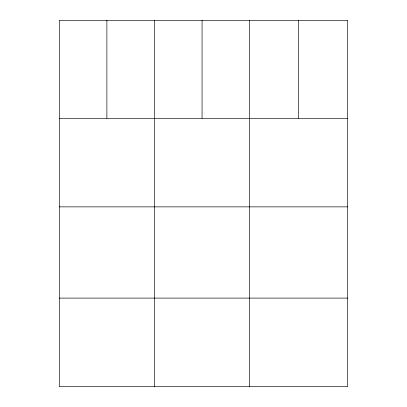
<?xml version="1.0" encoding="UTF-8"?>
<svg xmlns="http://www.w3.org/2000/svg" width="407" height="407" viewBox="0 0 407 407"><rect width="100%" height="100%" fill="white"/><g stroke="black" fill="none" stroke-linecap="round" stroke-linejoin="round"><path stroke-width="0.61" d="M347.695 206.863L347.695 20.35L59.305 20.35L59.305 386.65L347.695 386.65L347.695 206.863L59.305 206.863M59.305 118.31L347.695 118.31M59.305 298.097L347.695 298.097M298.667 20.35L298.667 118.31M249.644 20.35L249.644 386.65M202.06 20.35L202.06 118.31M154.472 20.35L154.472 386.65M106.888 20.35L106.888 118.31"/></g></svg>
